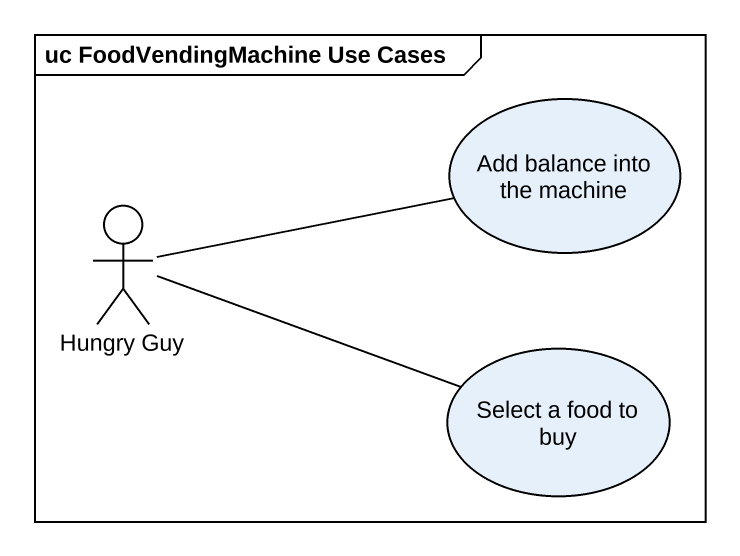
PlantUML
@startuml
mainframe uc FoodVendingMachine Use Cases
usecase "Add balance into the machine" as Add_balance_into_the_machine
actor "Hungry Guy" as Hungry_Guy
usecase "Select a food to buy" as Select_a_food_to_buy
Hungry_Guy -right- Add_balance_into_the_machine
Hungry_Guy -right- Select_a_food_to_buy
@enduml
